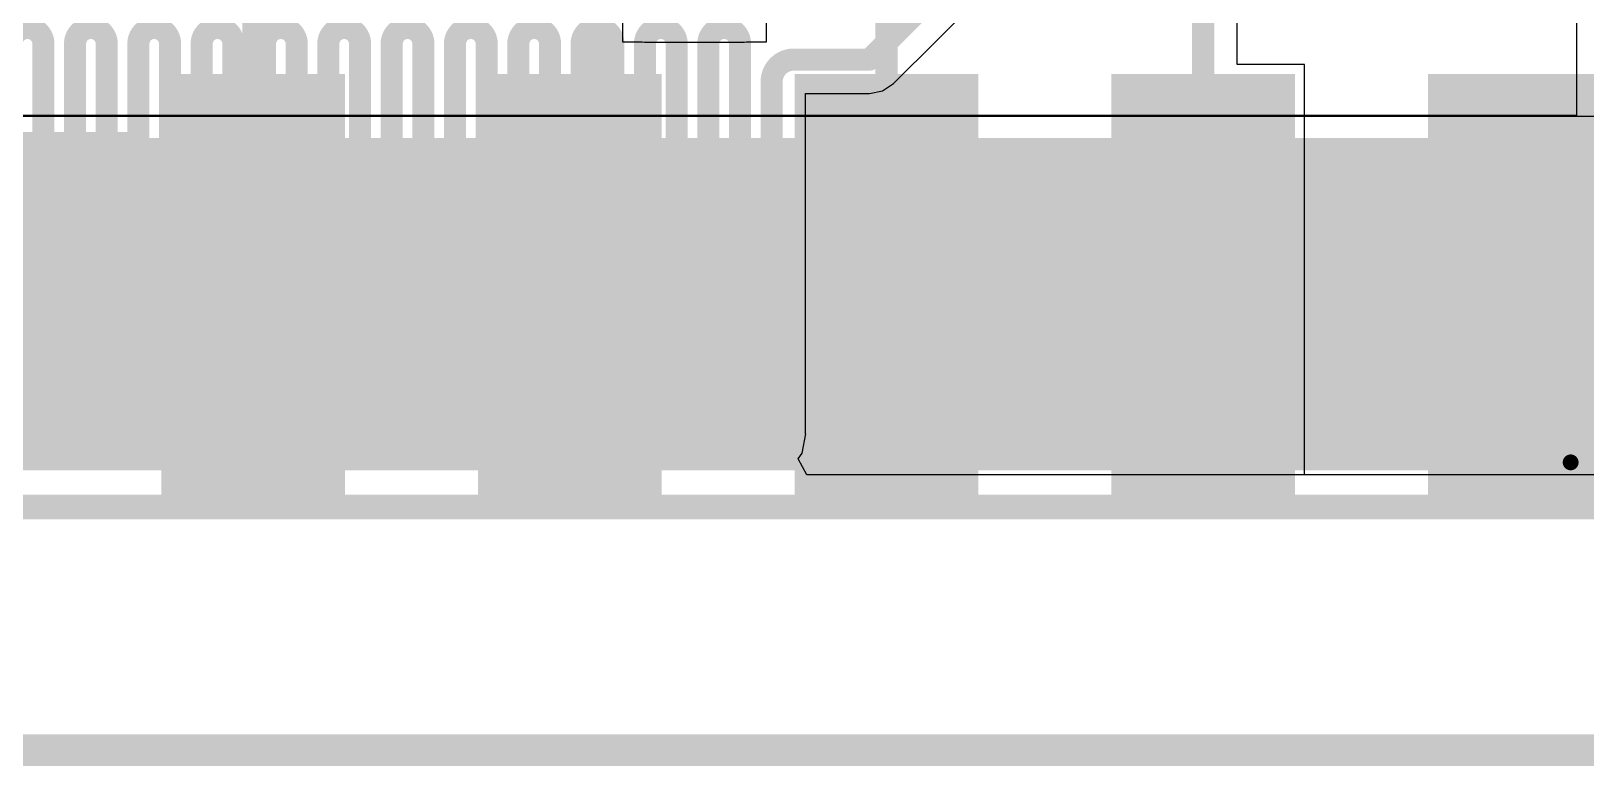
# Model space of a CAD drawing. Header units: inches. Extents: x -3 to 128, y -12 to 41.
# Drawn here: x 108.5 to 120.98, y -10.33 to -4.43 of the extents above; entities that cross this region are included whole.
import ezdxf

# ---------------------------------------------------------------- set-up
doc = ezdxf.new("R2010")
doc.units = ezdxf.units.IN
for name, color, linetype in [('Board Cutout', 216, 'Continuous'), ('Bottom Layer', 5, 'Continuous'), ('Bottom Paste', 16, 'Continuous'), ('Bottom Solder', 6, 'Continuous'), ('Dimension', 6, 'Continuous'), ('Layer 1', 16, 'Continuous'), ('Layer 2', 76, 'Continuous'), ('Top Layer', 1, 'Continuous'), ('Top Overlay', 2, 'Continuous'), ('Top Paste', 8, 'Continuous'), ('Top Solder', 216, 'Continuous')]:
    doc.layers.add(name, color=color, linetype=linetype)

msp = doc.modelspace()

# ---------------------------------------------------------------- hatches: boundary and pattern name
at = {"layer": 'Bottom Layer'}
for points in [[(109.65109642, -4.87755946), (110.92109642, -4.87755946), (110.92109642, -8.05255946), (109.65109642, -8.05255946)], [(112.19109642, -4.87755946), (113.46109642, -4.87755946), (113.46109642, -8.05255946), (112.19109642, -8.05255946)], [(114.73109642, -4.87755946), (116.00109642, -4.87755946), (116.00109642, -8.05255946), (114.73109642, -8.05255946)], [(117.27109642, -4.87755946), (118.54109642, -4.87755946), (118.54109642, -8.05255946), (117.27109642, -8.05255946)], [(119.81109642, -4.87755946), (121.08109642, -4.87755946), (121.08109642, -8.05255946), (119.81109642, -8.05255946)]]:
    msp.add_hatch(color=5, dxfattribs=at).paths.add_polyline_path(points)
at = {"layer": 'Bottom Paste'}
for points in [[(109.65109642, -4.87755946), (110.92109642, -4.87755946), (110.92109642, -8.05255946), (109.65109642, -8.05255946)], [(112.19109642, -4.87755946), (113.46109642, -4.87755946), (113.46109642, -8.05255946), (112.19109642, -8.05255946)], [(114.73109642, -4.87755946), (116.00109642, -4.87755946), (116.00109642, -8.05255946), (114.73109642, -8.05255946)], [(117.27109642, -4.87755946), (118.54109642, -4.87755946), (118.54109642, -8.05255946), (117.27109642, -8.05255946)], [(119.81109642, -4.87755946), (121.08109642, -4.87755946), (121.08109642, -8.05255946), (119.81109642, -8.05255946)]]:
    msp.add_hatch(color=16, dxfattribs=at).paths.add_polyline_path(points)
at = {"layer": 'Bottom Solder'}
for points in [[(109.54949642, -4.77595946), (111.02269642, -4.77595946), (111.02269642, -8.154159459999999), (109.54949642, -8.154159459999999)], [(112.08949642, -4.77595946), (113.56269642, -4.77595946), (113.56269642, -8.154159459999999), (112.08949642, -8.154159459999999)], [(114.62949642, -4.77595946), (116.10269642, -4.77595946), (116.10269642, -8.154159459999999), (114.62949642, -8.154159459999999)], [(117.16949642, -4.77595946), (118.64269642, -4.77595946), (118.64269642, -8.154159459999999), (117.16949642, -8.154159459999999)], [(119.70949642, -4.77595946), (121.18269642, -4.77595946), (121.18269642, -8.154159459999999), (119.70949642, -8.154159459999999)]]:
    msp.add_hatch(color=6, dxfattribs=at).paths.add_polyline_path(points)
at = {"layer": 'Top Layer'}
for points in [[(107.93513338, -5.291693759999999), (109.33513058, -5.291693759999999), (109.33513058, -7.191689959999999), (107.93513338, -7.191689959999999)], [(108.03610854, -7.89170126), (122.58609214, -7.89170126), (122.58609214, -5.2916963), (108.03610854, -5.2916963)]]:
    msp.add_hatch(color=1, dxfattribs=at).paths.add_polyline_path(points)
at = {"layer": 'Top Paste'}
msp.add_hatch(color=8, dxfattribs=at).paths.add_polyline_path([(107.93513338, -5.291693759999999), (109.33513058, -5.291693759999999), (109.33513058, -7.191689959999999), (107.93513338, -7.191689959999999)])
at = {"layer": 'Top Solder'}
msp.add_hatch(color=216, dxfattribs=at).paths.add_polyline_path([(107.88513348, -5.24169386), (109.38513048, -5.24169386), (109.38513048, -7.24168986), (107.88513348, -7.24168986)])

# ---------------------------------------------------------------- linework, layer by layer
at = {"layer": 'Board Cutout', "const_width": 0.1999996}
msp.add_lwpolyline([(62.02006137999999, -8.249770139999999), (122.9806151, -8.24976506)], dxfattribs=at)
at = {"layer": 'Bottom Layer'}
for p, q in [((118.1780212, -4.699759459999999), (118.1780212, -1.96926962)), ((118.71889642, -4.699759459999999), (118.1780212, -4.699759459999999)), ((118.71889642, -7.99080444), (118.71889642, -4.699759459999999)), ((122.98061256, -7.99080444), (118.71889642, -7.99080444))]:
    msp.add_line(p, q, dxfattribs=at)
at = {"layer": 'Bottom Layer', "const_width": 0.1778}
for points in [[(110.28609642, -6.465059459999999), (110.28609642, 1.18034054)], [(113.00389642, -6.28725946), (113.00389642, 0.0341757)], [(115.36609642, -5.512559459999999), (115.36609642, -1.05485946)], [(117.90609642, -6.465059459999999), (117.90609642, -1.96925692)], [(115.36609642, -6.465059459999999), (115.36609642, -5.512559459999999)], [(112.82609642, -6.465059459999999), (113.00389642, -6.28725946)]]:
    msp.add_lwpolyline(points, dxfattribs=at)
at = {"layer": 'Bottom Layer', "const_width": 0.0889}
for points in [[(115.32164642, -5.512559459999999, 1), (115.41054642, -5.512559459999999, 1)], [(115.32164642, -5.512559459999999, 1), (115.41054642, -5.512559459999999, 1)], [(112.95944642, -6.28725946, 1), (113.04834642, -6.28725946, 1)], [(112.95944642, -6.28725946, 1), (113.04834642, -6.28725946, 1)], [(110.24164642, -6.465059459999999, 1), (110.33054642, -6.465059459999999, 1)], [(112.78164642, -6.465059459999999, 1), (112.87054642, -6.465059459999999, 1)], [(115.32164642, -6.465059459999999, 1), (115.41054642, -6.465059459999999, 1)], [(117.86164642, -6.465059459999999, 1), (117.95054642, -6.465059459999999, 1)]]:
    msp.add_lwpolyline(points, format="xyb", close=True, dxfattribs=at)
at = {"layer": 'Dimension', "const_width": 0.254}
msp.add_lwpolyline([(69.99091412, -10.19885946), (125.0006771, -10.19885946)], dxfattribs=at)
at = {"layer": 'Layer 1'}
for p, q in [((115.42201706, -4.85394), (116.21876934, -4.05718518)), ((115.33379778, -4.91288578), (115.42201706, -4.85394)), ((114.7164711, -7.66422902), (114.7164711, -4.93358424)), ((114.7164711, -4.93358424), (115.22973652, -4.93358424)), ((115.22973652, -4.93358424), (115.33379778, -4.91288578)), ((114.6884041, -7.817843139999999), (114.7189603, -7.66422902)), ((114.7189603, -7.66422902), (114.7164711, -7.66422902)), ((114.6576955, -7.863801899999999), (114.6884041, -7.817843139999999)), ((114.72557954, -7.99080444), (114.6576955, -7.863801899999999)), ((122.98061256, -7.99080444), (114.72557954, -7.99080444))]:
    msp.add_line(p, q, dxfattribs=at)
at = {"layer": 'Layer 1', "const_width": 0.1778}
for points in [[(115.22973652, -4.661659459999999), (116.02649642, -3.86489956)], [(108.60254632, -7.66422902), (108.60254632, -4.534659459999999)], [(108.85654632, -7.66422902), (108.85654632, -4.534659459999999)], [(109.11054632, -7.66422902), (109.11054632, -4.534659459999999)], [(109.36454632, -7.66422902), (109.36454632, -4.534659459999999)], [(109.61854632, -7.66422902), (109.61854632, -4.534659459999999)], [(109.87254632, -7.66422902), (109.87254632, -4.534659459999999)], [(110.12654632, -7.66422902), (110.12654632, -4.534659459999999)], [(110.38054632, -7.66422902), (110.38054632, -4.534659459999999)], [(110.63454632, -7.66422902), (110.63454632, -4.534659459999999)], [(110.88854632, -7.66422902), (110.88854632, -4.534659459999999)], [(111.14254632, -7.66422902), (111.14254632, -4.534659459999999)], [(111.39654632, -7.66422902), (111.39654632, -4.534659459999999)], [(111.65054632, -7.66422902), (111.65054632, -4.534659459999999)], [(111.90454632, -7.66422902), (111.90454632, -4.534659459999999)], [(112.15854632, -7.66422902), (112.15854632, -4.534659459999999)], [(112.41254632, -7.66422902), (112.41254632, -4.534659459999999)], [(112.66654632, -7.66422902), (112.66654632, -4.534659459999999)], [(112.92054632, -7.66422902), (112.92054632, -4.534659459999999)], [(113.17454632, -7.66422902), (113.17454632, -4.534659459999999)], [(113.42854632, -7.66422902), (113.42854632, -4.534659459999999)], [(113.68254632, -7.66422902), (113.68254632, -4.534659459999999)], [(113.93654632, -7.66422902), (113.93654632, -4.534659459999999)], [(114.19054632, -7.66422902), (114.19054632, -4.534659459999999)], [(114.62234632, -4.661659459999999), (115.16289642, -4.661659459999999)], [(115.16289642, -4.661659459999999), (115.22973652, -4.661659459999999)], [(114.44454632, -7.66422902), (114.44454632, -4.83945946)]]:
    msp.add_lwpolyline(points, dxfattribs=at)
for points in [[(108.34854632, -4.534659459999999, -0.9999999999999999), (108.60254632, -4.534659459999999)], [(108.85654632, -4.534659459999999, -0.9999999999999999), (109.11054632, -4.534659459999999)], [(109.36454632, -4.534659459999999, -0.9999999999999999), (109.61854632, -4.534659459999999)], [(109.87254632, -4.534659459999999, -0.9999999999999999), (110.12654632, -4.534659459999999)], [(110.38054632, -4.534659459999999, -0.9999999999999999), (110.63454632, -4.534659459999999)], [(110.88854632, -4.534659459999999, -0.9999999999999999), (111.14254632, -4.534659459999999)], [(111.39654632, -4.534659459999999, -0.9999999999999999), (111.65054632, -4.534659459999999)], [(111.90454632, -4.534659459999999, -0.9999999999999999), (112.15854632, -4.534659459999999)], [(112.41254632, -4.534659459999999, -0.9999999999999999), (112.66654632, -4.534659459999999)], [(112.92054632, -4.534659459999999, -0.9999999999999999), (113.17454632, -4.534659459999999)], [(113.42854632, -4.534659459999999, -0.9999999999999999), (113.68254632, -4.534659459999999)], [(113.93654632, -4.534659459999999, -0.9999999999999999), (114.19054632, -4.534659459999999)], [(114.44454632, -4.83945946, -0.4142135623730951), (114.62234632, -4.661659459999999)], [(108.85654632, -7.66422902, -0.9999999999999999), (108.60254632, -7.66422902)], [(109.36454632, -7.66422902, -0.9999999999999999), (109.11054632, -7.66422902)], [(109.87254632, -7.66422902, -0.9999999999999999), (109.61854632, -7.66422902)], [(110.38054632, -7.66422902, -0.9999999999999999), (110.12654632, -7.66422902)], [(110.88854632, -7.66422902, -0.9999999999999999), (110.63454632, -7.66422902)], [(111.39654632, -7.66422902, -0.9999999999999999), (111.14254632, -7.66422902)], [(111.90454632, -7.66422902, -0.9999999999999999), (111.65054632, -7.66422902)], [(112.41254632, -7.66422902, -0.9999999999999999), (112.15854632, -7.66422902)], [(112.92054632, -7.66422902, -0.9999999999999999), (112.66654632, -7.66422902)], [(113.42854632, -7.66422902, -0.9999999999999999), (113.17454632, -7.66422902)], [(113.93654632, -7.66422902, -0.9999999999999999), (113.68254632, -7.66422902)], [(114.44454632, -7.66422902, -0.9999999999999999), (114.19054632, -7.66422902)]]:
    msp.add_lwpolyline(points, format="xyb", dxfattribs=at)
at = {"layer": 'Layer 1', "const_width": 0.0889}
for points in [[(108.55809632, -4.534659459999999, 1), (108.64699632, -4.534659459999999, 1)], [(108.55809632, -4.534659459999999, 1), (108.64699632, -4.534659459999999, 1)], [(108.81209632, -4.534659459999999, 1), (108.90099632, -4.534659459999999, 1)], [(108.81209632, -4.534659459999999, 1), (108.90099632, -4.534659459999999, 1)], [(109.06609632, -4.534659459999999, 1), (109.15499632, -4.534659459999999, 1)], [(109.06609632, -4.534659459999999, 1), (109.15499632, -4.534659459999999, 1)], [(109.32009632, -4.534659459999999, 1), (109.40899632, -4.534659459999999, 1)], [(109.32009632, -4.534659459999999, 1), (109.40899632, -4.534659459999999, 1)], [(109.57409632, -4.534659459999999, 1), (109.66299632, -4.534659459999999, 1)], [(109.57409632, -4.534659459999999, 1), (109.66299632, -4.534659459999999, 1)], [(109.82809632, -4.534659459999999, 1), (109.91699632, -4.534659459999999, 1)], [(109.82809632, -4.534659459999999, 1), (109.91699632, -4.534659459999999, 1)], [(110.08209632, -4.534659459999999, 1), (110.17099632, -4.534659459999999, 1)], [(110.08209632, -4.534659459999999, 1), (110.17099632, -4.534659459999999, 1)], [(110.33609632, -4.534659459999999, 1), (110.42499632, -4.534659459999999, 1)], [(110.33609632, -4.534659459999999, 1), (110.42499632, -4.534659459999999, 1)], [(110.59009632, -4.534659459999999, 1), (110.67899632, -4.534659459999999, 1)], [(110.59009632, -4.534659459999999, 1), (110.67899632, -4.534659459999999, 1)], [(110.84409632, -4.534659459999999, 1), (110.93299632, -4.534659459999999, 1)], [(110.84409632, -4.534659459999999, 1), (110.93299632, -4.534659459999999, 1)], [(111.09809632, -4.534659459999999, 1), (111.18699632, -4.534659459999999, 1)], [(111.09809632, -4.534659459999999, 1), (111.18699632, -4.534659459999999, 1)], [(111.35209632, -4.534659459999999, 1), (111.44099632, -4.534659459999999, 1)], [(111.35209632, -4.534659459999999, 1), (111.44099632, -4.534659459999999, 1)], [(111.60609632, -4.534659459999999, 1), (111.69499632, -4.534659459999999, 1)], [(111.60609632, -4.534659459999999, 1), (111.69499632, -4.534659459999999, 1)], [(111.86009632, -4.534659459999999, 1), (111.94899632, -4.534659459999999, 1)], [(111.86009632, -4.534659459999999, 1), (111.94899632, -4.534659459999999, 1)], [(112.11409632, -4.534659459999999, 1), (112.20299632, -4.534659459999999, 1)], [(112.11409632, -4.534659459999999, 1), (112.20299632, -4.534659459999999, 1)], [(112.36809632, -4.534659459999999, 1), (112.45699632, -4.534659459999999, 1)], [(112.36809632, -4.534659459999999, 1), (112.45699632, -4.534659459999999, 1)], [(112.62209632, -4.534659459999999, 1), (112.71099632, -4.534659459999999, 1)], [(112.62209632, -4.534659459999999, 1), (112.71099632, -4.534659459999999, 1)], [(112.87609632, -4.534659459999999, 1), (112.96499632, -4.534659459999999, 1)], [(112.87609632, -4.534659459999999, 1), (112.96499632, -4.534659459999999, 1)], [(113.13009632, -4.534659459999999, 1), (113.21899632, -4.534659459999999, 1)], [(113.13009632, -4.534659459999999, 1), (113.21899632, -4.534659459999999, 1)], [(113.38409632, -4.534659459999999, 1), (113.47299632, -4.534659459999999, 1)], [(113.38409632, -4.534659459999999, 1), (113.47299632, -4.534659459999999, 1)], [(113.63809632, -4.534659459999999, 1), (113.72699632, -4.534659459999999, 1)], [(113.63809632, -4.534659459999999, 1), (113.72699632, -4.534659459999999, 1)], [(113.89209632, -4.534659459999999, 1), (113.98099632, -4.534659459999999, 1)], [(113.89209632, -4.534659459999999, 1), (113.98099632, -4.534659459999999, 1)], [(114.14609632, -4.534659459999999, 1), (114.23499632, -4.534659459999999, 1)], [(114.14609632, -4.534659459999999, 1), (114.23499632, -4.534659459999999, 1)], [(114.57789632, -4.661659459999999, 1), (114.66679632, -4.661659459999999, 1)], [(114.57789632, -4.661659459999999, 1), (114.66679632, -4.661659459999999, 1)], [(115.11844642, -4.661659459999999, 1), (115.20734642, -4.661659459999999, 1)], [(115.11844642, -4.661659459999999, 1), (115.20734642, -4.661659459999999, 1)], [(115.18528652, -4.661659459999999, 1), (115.27418652, -4.661659459999999, 1)], [(115.18528652, -4.661659459999999, 1), (115.27418652, -4.661659459999999, 1)], [(114.40009632, -4.83945946, 1), (114.48899632, -4.83945946, 1)], [(114.40009632, -4.83945946, 1), (114.48899632, -4.83945946, 1)], [(108.55809632, -7.66422902, 1), (108.64699632, -7.66422902, 1)], [(108.55809632, -7.66422902, 1), (108.64699632, -7.66422902, 1)], [(108.81209632, -7.66422902, 1), (108.90099632, -7.66422902, 1)], [(108.81209632, -7.66422902, 1), (108.90099632, -7.66422902, 1)], [(109.06609632, -7.66422902, 1), (109.15499632, -7.66422902, 1)], [(109.06609632, -7.66422902, 1), (109.15499632, -7.66422902, 1)], [(109.32009632, -7.66422902, 1), (109.40899632, -7.66422902, 1)], [(109.32009632, -7.66422902, 1), (109.40899632, -7.66422902, 1)], [(109.57409632, -7.66422902, 1), (109.66299632, -7.66422902, 1)], [(109.57409632, -7.66422902, 1), (109.66299632, -7.66422902, 1)], [(109.82809632, -7.66422902, 1), (109.91699632, -7.66422902, 1)], [(109.82809632, -7.66422902, 1), (109.91699632, -7.66422902, 1)], [(110.08209632, -7.66422902, 1), (110.17099632, -7.66422902, 1)], [(110.08209632, -7.66422902, 1), (110.17099632, -7.66422902, 1)], [(110.33609632, -7.66422902, 1), (110.42499632, -7.66422902, 1)], [(110.33609632, -7.66422902, 1), (110.42499632, -7.66422902, 1)], [(110.59009632, -7.66422902, 1), (110.67899632, -7.66422902, 1)], [(110.59009632, -7.66422902, 1), (110.67899632, -7.66422902, 1)], [(110.84409632, -7.66422902, 1), (110.93299632, -7.66422902, 1)], [(110.84409632, -7.66422902, 1), (110.93299632, -7.66422902, 1)], [(111.09809632, -7.66422902, 1), (111.18699632, -7.66422902, 1)], [(111.09809632, -7.66422902, 1), (111.18699632, -7.66422902, 1)], [(111.35209632, -7.66422902, 1), (111.44099632, -7.66422902, 1)], [(111.35209632, -7.66422902, 1), (111.44099632, -7.66422902, 1)], [(111.60609632, -7.66422902, 1), (111.69499632, -7.66422902, 1)], [(111.60609632, -7.66422902, 1), (111.69499632, -7.66422902, 1)], [(111.86009632, -7.66422902, 1), (111.94899632, -7.66422902, 1)], [(111.86009632, -7.66422902, 1), (111.94899632, -7.66422902, 1)], [(112.11409632, -7.66422902, 1), (112.20299632, -7.66422902, 1)], [(112.11409632, -7.66422902, 1), (112.20299632, -7.66422902, 1)], [(112.36809632, -7.66422902, 1), (112.45699632, -7.66422902, 1)], [(112.36809632, -7.66422902, 1), (112.45699632, -7.66422902, 1)], [(112.62209632, -7.66422902, 1), (112.71099632, -7.66422902, 1)], [(112.62209632, -7.66422902, 1), (112.71099632, -7.66422902, 1)], [(112.87609632, -7.66422902, 1), (112.96499632, -7.66422902, 1)], [(112.87609632, -7.66422902, 1), (112.96499632, -7.66422902, 1)], [(113.13009632, -7.66422902, 1), (113.21899632, -7.66422902, 1)], [(113.13009632, -7.66422902, 1), (113.21899632, -7.66422902, 1)], [(113.38409632, -7.66422902, 1), (113.47299632, -7.66422902, 1)], [(113.38409632, -7.66422902, 1), (113.47299632, -7.66422902, 1)], [(113.63809632, -7.66422902, 1), (113.72699632, -7.66422902, 1)], [(113.63809632, -7.66422902, 1), (113.72699632, -7.66422902, 1)], [(113.89209632, -7.66422902, 1), (113.98099632, -7.66422902, 1)], [(113.89209632, -7.66422902, 1), (113.98099632, -7.66422902, 1)], [(114.14609632, -7.66422902, 1), (114.23499632, -7.66422902, 1)], [(114.14609632, -7.66422902, 1), (114.23499632, -7.66422902, 1)], [(114.40009632, -7.66422902, 1), (114.48899632, -7.66422902, 1)], [(114.40009632, -7.66422902, 1), (114.48899632, -7.66422902, 1)]]:
    msp.add_lwpolyline(points, format="xyb", close=True, dxfattribs=at)
at = {"layer": 'Layer 2'}
msp.add_line((124.74384246, -5.11885946), (105.27401348, -5.11885946), dxfattribs=at)
at = {"layer": 'Top Layer'}
for p, q in [((120.89981408, 6.0269882), (120.89981408, -5.110411419999999)), ((113.24731478, -4.36230522), (113.24731478, -4.519457559999999)), ((114.40291318, -4.519457559999999), (114.40291318, -4.35602126)), ((113.24731478, -4.519457559999999), (113.40698426, -4.519457559999999)), ((113.40698426, -4.519457559999999), (113.42448994, -4.5229399)), ((113.42448994, -4.5229399), (114.22448834, -4.5229399)), ((114.22448834, -4.5229399), (114.24199402, -4.519457559999999)), ((114.24199402, -4.519457559999999), (114.40291318, -4.519457559999999)), ((120.89981408, -5.110411419999999), (108.03610854, -5.110411419999999))]:
    msp.add_line(p, q, dxfattribs=at)
at = {"layer": 'Top Overlay', "const_width": 0.127}
msp.add_lwpolyline([(108.31412678, -7.89170126), (120.85397978, -7.89170126)], dxfattribs=at)
at = {"layer": 'Top Overlay', "const_width": 0.0635}
msp.add_lwpolyline([(120.82222978, -7.89170126, 1), (120.88572978, -7.89170126, 1)], format="xyb", close=True, dxfattribs=at)

doc.saveas('drawing.dxf')
